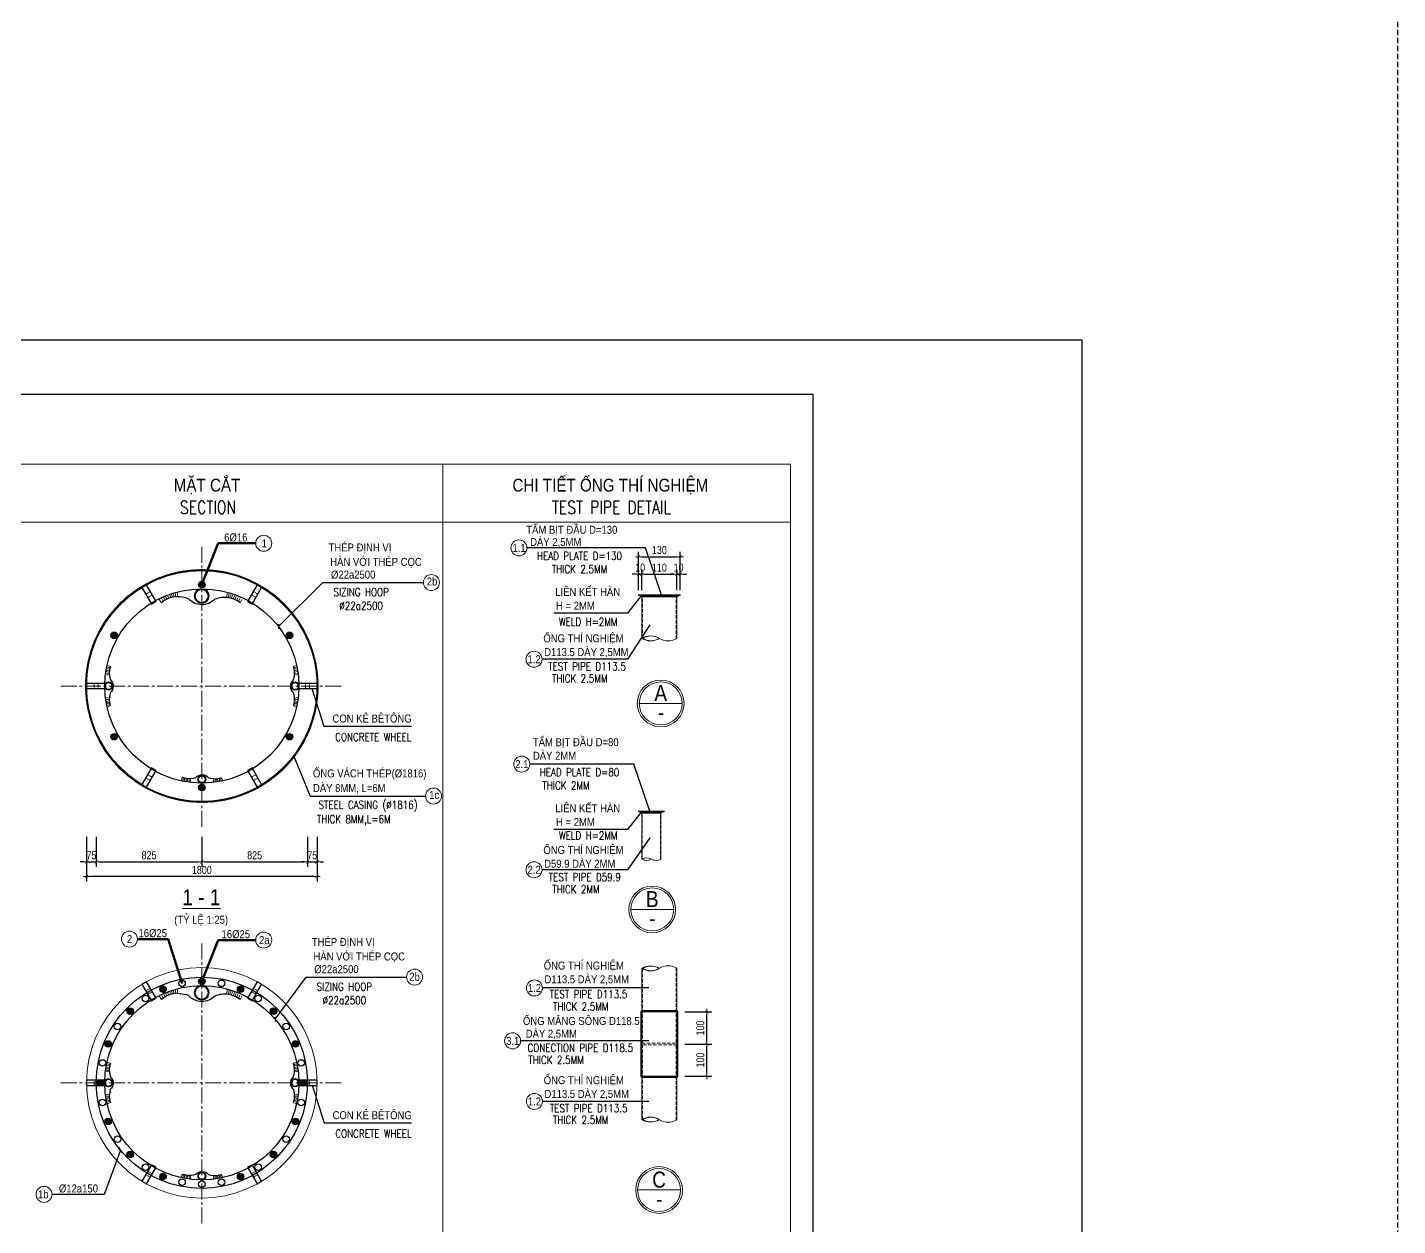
# Model space of a CAD drawing. Header units: millimetres. Extents: x -2123450 to -961021, y -260876 to 649159.
# Drawn here: x -1306265 to -1242047, y 365515 to 421650 of the extents above; entities that cross this region are included whole.
import ezdxf
from ezdxf.enums import TextEntityAlignment as Align

# ---------------------------------------------------------------- set-up
doc = ezdxf.new("R2010")
doc.units = ezdxf.units.MM
doc.header["$LTSCALE"] = 1000
doc.header["$MEASUREMENT"] = 0
doc.header["$PDMODE"] = 66
for name, pattern in [('CENTER2', [1.125, 0.75, -0.125, 0.125, -0.125]), ('HIDDEN', [0.375, 0.25, -0.125]), ('HIDDEN2', [4.7625, 3.175, -1.5875])]:
    doc.linetypes.add(name, pattern=pattern)
doc.layers.get('0').update_dxf_attribs({"linetype": 'CONTINUOUS'})
doc.layers.get('DEFPOINTS').update_dxf_attribs({"linetype": 'CONTINUOUS'})
for name, color, linetype in [('03BORER', 3, 'CONTINUOUS'), ('05STEEL', 4, 'CONTINUOUS'), ('HIDEN', 9, 'HIDDEN'), ('TEXT', 7, 'CONTINUOUS')]:
    doc.layers.add(name, color=color, linetype=linetype)
for name, color, linetype, lineweight in [('NDC_S_AXIS', 5, 'CENTER2', 15), ('NDC_S_BREAK-LINE', 1, 'CONTINUOUS', 15), ('NDC_S_CONTINUOUS', 3, 'CONTINUOUS', 20), ('NDC_S_DIM', 1, 'CONTINUOUS', 9), ('NDC_S_FOUNDATION NAME', 7, 'CONTINUOUS', 20), ('NDC_S_HATCH MATERIAL', 8, 'CONTINUOUS', 13), ('NDC_S_HIDDEN', 9, 'HIDDEN2', 20), ('NDC_S_LEADER', 1, 'CONTINUOUS', 9), ('NDC_S_REBAR', 4, 'CONTINUOUS', 35), ('NDC_S_REBAR NO.', 7, 'CONTINUOUS', 20), ('NDC_S_REBAR NO. BOX', 1, 'CONTINUOUS', 9), ('NDC_S_REBAR SECTION', 6, 'CONTINUOUS', 25), ('NDC_S_STIRRUP', 2, 'CONTINUOUS', 25), ('NDC_S_VN TITLE', 6, 'CONTINUOUS', 9)]:
    doc.layers.add(name, color=color, linetype=linetype, lineweight=lineweight)
doc.styles.add('NDC_ARIAL', font='arial.ttf', dxfattribs={"width": 0.8})
doc.styles.get("Standard").update_dxf_attribs({"font": 'romans.shx', "bigfont": 'vns.shx'})
doc.dimstyles.new('NDC_1-100', dxfattribs={"dimscale": 100, "dimtxt": 2.2, "dimasz": 1, "dimexe": 1.5, "dimexo": 2, "dimgap": 0.8, "dimtad": 1, "dimdec": 0, "dimdsep": 46, "dimtxsty": 'NDC_ARIAL', "dimblk": 'DIMMARK', "dimcen": 49999.938995, "dimdle": 1.5, "dimclrd": 1, "dimclre": 1, "dimclrt": 3, "dimadec": 0, "dimazin": 0, "dimtfac": 1, "dimtdec": 0, "dimtix": 1, "dimtmove": 2, "dimatfit": 3, "dimfxl": 1, "dimarcsym": 0})
doc.dimstyles.new('NDC_1-150(10)', dxfattribs={"dimscale": 150, "dimtxt": 2.5, "dimasz": 1, "dimexe": 1.5, "dimexo": 0, "dimgap": 0.8, "dimtad": 1, "dimdec": 0, "dimlfac": 0.066667, "dimdsep": 46, "dimtxsty": 'NDC_ARIAL', "dimblk": 'DIMMARK', "dimcen": 49999.938995, "dimdle": 1.5, "dimclrd": 1, "dimclre": 1, "dimclrt": 3, "dimadec": 0, "dimazin": 0, "dimtfac": 1, "dimtdec": 0, "dimtix": 1, "dimtmove": 2, "dimatfit": 3, "dimfxl": 1, "dimarcsym": 0})
doc.dimstyles.new('NDC_1-150(25)', dxfattribs={"dimscale": 150, "dimtxt": 2.5, "dimasz": 1, "dimexe": 1.5, "dimexo": 0, "dimgap": 0.8, "dimtad": 1, "dimdec": 0, "dimlfac": 0.166667, "dimdsep": 46, "dimtxsty": 'NDC_ARIAL', "dimblk": 'DIMMARK', "dimcen": 49999.938995, "dimdle": 1.5, "dimclrd": 1, "dimclre": 1, "dimclrt": 3, "dimadec": 0, "dimazin": 0, "dimtfac": 1, "dimtdec": 0, "dimtix": 1, "dimtmove": 2, "dimatfit": 3, "dimfxl": 1, "dimarcsym": 0})

# ---------------------------------------------------------------- blocks, each defined once
blk = doc.blocks.new('DIMMARK')
at = {"layer": 'NDC_S_DIM', "color": 1}
blk.add_line((-1.5, 0), (1, 0), dxfattribs=at)
at = {"layer": 'NDC_S_DIM', "color": 2, "const_width": 0.15}
blk.add_lwpolyline([(-0.5, -0.5), (0.5, 0.5)], dxfattribs=at)
blk = doc.blocks.new('*U213')
at = {"layer": 'NDC_S_HATCH MATERIAL'}
blk.add_line((0, 42), (0, -42), dxfattribs=at)
blk = doc.blocks.new('*U214')
at = {"layer": 'NDC_S_HATCH MATERIAL', "color": 0, "linetype": 'ByBlock', "lineweight": -2, "transparency": 16777216}
for p in [(0, 0), (40, 0), (80, 0), (120, 0), (160, 0), (200, 0), (240, 0), (280, 0), (320, 0), (360, 0), (400, 0), (440, 0), (480, 0), (520, 0), (560, 0), (600, 0), (640, 0), (680, 0), (720, 0), (760, 0), (800, 0), (840, 0), (880, 0), (920, 0), (960, 0), (1000, 0), (1040, 0), (1080, 0), (1120, 0), (1160, 0), (1200, 0), (1240, 0), (1280, 0), (1320, 0), (1360, 0), (1400, 0), (1440, 0), (1480, 0)]:
    blk.add_blockref('*U213', p, dxfattribs=at)
blk = doc.blocks.new('*D1868')
at = {"layer": 'DEFPOINTS', "color": 0, "transparency": 16777216}
for p in [(29197, -5162), (29047, -5909), (29197, -5909)]:
    blk.add_point(p, dxfattribs=at)
at = {"layer": 'NDC_S_DIM', "color": 1, "lineweight": -2, "transparency": 16777216}
for p, q in [((29047, -5909), (29047, -4937)), ((29197, -5909), (29197, -4937)), ((28897, -5162), (28747, -5162)), ((29047, -5162), (29197, -5162)), ((29347, -5162), (29497, -5162))]:
    blk.add_line(p, q, dxfattribs=at)
at = {"layer": 'NDC_S_DIM', "color": 1, "lineweight": -2, "transparency": 16777216, "xscale": 150, "yscale": 150, "zscale": 150}
blk.add_blockref('DIMMARK', (29047, -5162), dxfattribs=at)
at = {"layer": 'NDC_S_DIM', "color": 1, "lineweight": -2, "transparency": 16777216, "xscale": 150, "yscale": 150, "zscale": 150, "rotation": 180}
blk.add_blockref('DIMMARK', (29197, -5162), dxfattribs=at)
at = {"layer": 'NDC_S_DIM', "color": 3, "transparency": 16777216, "insert": (29122, -4850), "char_height": 375, "attachment_point": 5, "style": 'NDC_ARIAL'}
blk.add_mtext('10', dxfattribs=at)
blk = doc.blocks.new('*D1869')
at = {"layer": 'DEFPOINTS', "color": 0, "transparency": 16777216}
for p in [(30847, -5162), (29197, -5909), (30847, -5909)]:
    blk.add_point(p, dxfattribs=at)
at = {"layer": 'NDC_S_DIM', "color": 1, "lineweight": -2, "transparency": 16777216}
for p, q in [((29197, -5909), (29197, -4937)), ((30847, -5909), (30847, -4937)), ((29347, -5162), (30697, -5162))]:
    blk.add_line(p, q, dxfattribs=at)
at = {"layer": 'NDC_S_DIM', "color": 1, "lineweight": -2, "transparency": 16777216, "xscale": 150, "yscale": 150, "zscale": 150, "rotation": 180}
blk.add_blockref('DIMMARK', (29197, -5162), dxfattribs=at)
at = {"layer": 'NDC_S_DIM', "color": 1, "lineweight": -2, "transparency": 16777216, "xscale": 150, "yscale": 150, "zscale": 150}
blk.add_blockref('DIMMARK', (30847, -5162), dxfattribs=at)
at = {"layer": 'NDC_S_DIM', "color": 3, "transparency": 16777216, "insert": (30022, -4850), "char_height": 375, "attachment_point": 5, "style": 'NDC_ARIAL'}
blk.add_mtext('110', dxfattribs=at)
blk = doc.blocks.new('*D1870')
at = {"layer": 'DEFPOINTS', "color": 0, "transparency": 16777216}
for p in [(30997, -5162), (30847, -5909), (30997, -5909)]:
    blk.add_point(p, dxfattribs=at)
at = {"layer": 'NDC_S_DIM', "color": 1, "lineweight": -2, "transparency": 16777216}
for p, q in [((30847, -5909), (30847, -4937)), ((30997, -5909), (30997, -4937)), ((30697, -5162), (30547, -5162)), ((30847, -5162), (30997, -5162)), ((31147, -5162), (31297, -5162))]:
    blk.add_line(p, q, dxfattribs=at)
at = {"layer": 'NDC_S_DIM', "color": 1, "lineweight": -2, "transparency": 16777216, "xscale": 150, "yscale": 150, "zscale": 150}
blk.add_blockref('DIMMARK', (30847, -5162), dxfattribs=at)
at = {"layer": 'NDC_S_DIM', "color": 1, "lineweight": -2, "transparency": 16777216, "xscale": 150, "yscale": 150, "zscale": 150, "rotation": 180}
blk.add_blockref('DIMMARK', (30997, -5162), dxfattribs=at)
at = {"layer": 'NDC_S_DIM', "color": 3, "transparency": 16777216, "insert": (30922, -4850), "char_height": 375, "attachment_point": 5, "style": 'NDC_ARIAL'}
blk.add_mtext('10', dxfattribs=at)
blk = doc.blocks.new('*D1871')
at = {"layer": 'DEFPOINTS', "color": 0, "transparency": 16777216}
for p in [(30997, -4337), (29047, -5909), (30997, -5909)]:
    blk.add_point(p, dxfattribs=at)
at = {"layer": 'NDC_S_DIM', "color": 1, "lineweight": -2, "transparency": 16777216}
for p, q in [((29047, -5909), (29047, -4112)), ((29197, -4337), (30847, -4337)), ((30997, -5909), (30997, -4112))]:
    blk.add_line(p, q, dxfattribs=at)
at = {"layer": 'NDC_S_DIM', "color": 1, "lineweight": -2, "transparency": 16777216, "xscale": 150, "yscale": 150, "zscale": 150, "rotation": 180}
blk.add_blockref('DIMMARK', (29047, -4337), dxfattribs=at)
at = {"layer": 'NDC_S_DIM', "color": 1, "lineweight": -2, "transparency": 16777216, "xscale": 150, "yscale": 150, "zscale": 150}
blk.add_blockref('DIMMARK', (30997, -4337), dxfattribs=at)
at = {"layer": 'NDC_S_DIM', "color": 3, "transparency": 16777216, "insert": (30022, -4026), "char_height": 375, "attachment_point": 5, "style": 'NDC_ARIAL'}
blk.add_mtext('130', dxfattribs=at)
blk = doc.blocks.new('*U216')
at = {"layer": 'NDC_S_HATCH MATERIAL'}
blk.add_line((0, 42), (0, -42), dxfattribs=at)
blk = doc.blocks.new('*U215')
at = {"layer": 'NDC_S_HATCH MATERIAL', "color": 0, "linetype": 'ByBlock', "lineweight": -2, "transparency": 16777216}
for p in [(0, 0), (40, 0), (80, 0), (120, 0), (160, 0), (200, 0), (240, 0), (280, 0), (320, 0), (360, 0), (400, 0), (440, 0), (480, 0), (520, 0), (560, 0), (600, 0), (640, 0), (680, 0), (720, 0), (760, 0), (800, 0)]:
    blk.add_blockref('*U216', p, dxfattribs=at)
blk = doc.blocks.new('*U218')
at = {"layer": 'NDC_S_HATCH MATERIAL'}
blk.add_line((0, 42), (0, -42), dxfattribs=at)
blk = doc.blocks.new('*U217')
at = {"layer": 'NDC_S_HATCH MATERIAL', "color": 0, "linetype": 'ByBlock', "lineweight": -2, "transparency": 16777216}
for p in [(0, 0), (40, 0), (80, 0), (120, 0), (160, 0), (200, 0), (240, 0), (280, 0), (320, 0), (360, 0), (400, 0), (440, 0), (480, 0), (520, 0), (560, 0), (600, 0), (640, 0), (680, 0), (720, 0), (760, 0), (800, 0), (840, 0), (880, 0), (920, 0), (960, 0), (1000, 0), (1040, 0), (1080, 0), (1120, 0), (1160, 0), (1200, 0), (1240, 0), (1280, 0), (1320, 0), (1360, 0), (1400, 0), (1440, 0), (1480, 0)]:
    blk.add_blockref('*U218', p, dxfattribs=at)
blk = doc.blocks.new('*U220')
at = {"layer": 'NDC_S_HATCH MATERIAL'}
blk.add_line((0, 42), (0, -42), dxfattribs=at)
blk = doc.blocks.new('*U219')
at = {"layer": 'NDC_S_HATCH MATERIAL', "color": 0, "linetype": 'ByBlock', "lineweight": -2, "transparency": 16777216}
for p in [(0, 0), (40, 0), (80, 0), (120, 0), (160, 0), (200, 0), (240, 0), (280, 0), (320, 0), (360, 0), (400, 0), (440, 0), (480, 0), (520, 0), (560, 0), (600, 0), (640, 0), (680, 0), (720, 0), (760, 0), (800, 0), (840, 0), (880, 0), (920, 0), (960, 0), (1000, 0), (1040, 0), (1080, 0), (1120, 0), (1160, 0), (1200, 0), (1240, 0), (1280, 0), (1320, 0), (1360, 0), (1400, 0), (1440, 0), (1480, 0)]:
    blk.add_blockref('*U220', p, dxfattribs=at)
blk = doc.blocks.new('*D1872')
at = {"layer": 'DEFPOINTS', "color": 0, "transparency": 16777216}
for p in [(31213, -27169), (32253, -27169), (31213, -28669)]:
    blk.add_point(p, dxfattribs=at)
at = {"layer": 'NDC_S_DIM', "color": 1, "lineweight": -2, "transparency": 16777216}
for p, q in [((31213, -27169), (32478, -27169)), ((32253, -28519), (32253, -27319)), ((31213, -28669), (32478, -28669))]:
    blk.add_line(p, q, dxfattribs=at)
at = {"layer": 'NDC_S_DIM', "color": 1, "lineweight": -2, "transparency": 16777216, "xscale": 150, "yscale": 150, "zscale": 150}
for p, rotation in [((32253, -27169), 90), ((32253, -28669), 270)]:
    blk.add_blockref('DIMMARK', p, dxfattribs=dict(at, rotation=rotation))
at = {"layer": 'NDC_S_DIM', "color": 3, "transparency": 16777216, "insert": (31942, -27919), "char_height": 375, "attachment_point": 5, "rotation": 90, "style": 'NDC_ARIAL'}
blk.add_mtext('100', dxfattribs=at)
blk = doc.blocks.new('*D1873')
at = {"layer": 'DEFPOINTS', "color": 0, "transparency": 16777216}
for p in [(31213, -25669), (32253, -25669), (31213, -27169)]:
    blk.add_point(p, dxfattribs=at)
at = {"layer": 'NDC_S_DIM', "color": 1, "lineweight": -2, "transparency": 16777216}
for p, q in [((31213, -25669), (32478, -25669)), ((32253, -27019), (32253, -25819)), ((31213, -27169), (32478, -27169))]:
    blk.add_line(p, q, dxfattribs=at)
at = {"layer": 'NDC_S_DIM', "color": 1, "lineweight": -2, "transparency": 16777216, "xscale": 150, "yscale": 150, "zscale": 150}
for p, rotation in [((32253, -25669), 90), ((32253, -27169), 270)]:
    blk.add_blockref('DIMMARK', p, dxfattribs=dict(at, rotation=rotation))
at = {"layer": 'NDC_S_DIM', "color": 3, "transparency": 16777216, "insert": (31942, -26419), "char_height": 375, "attachment_point": 5, "rotation": 90, "style": 'NDC_ARIAL'}
blk.add_mtext('100', dxfattribs=at)
blk = doc.blocks.new('*U155')
at = {"layer": 'NDC_S_CONTINUOUS'}
blk.add_circle((0, 0), 5400, dxfattribs=at)
at = {"layer": 'NDC_S_STIRRUP'}
for radius in [4950, 4550]:
    blk.add_circle((0, 0), radius, dxfattribs=at)
blk = doc.blocks.new('*U529')
at = {"layer": 'NDC_S_CONTINUOUS'}
blk.add_circle((0, 0), 5400, dxfattribs=at)
at = {"layer": 'NDC_S_STIRRUP'}
blk.add_circle((0, 0), 4550, dxfattribs=at)
blk.add_circle((0, 0), 4550, dxfattribs=at)
blk = doc.blocks.new('*D1387')
at = {"layer": 'DEFPOINTS', "color": 0, "transparency": 16777216}
for p in [(-1303491, 383735), (-1292691, 383735), (-1303491, 381865)]:
    blk.add_point(p, dxfattribs=at)
at = {"layer": 'NDC_S_DIM', "color": 1, "lineweight": -2, "transparency": 16777216}
for p, q in [((-1303491, 383735), (-1303491, 381640)), ((-1292691, 383735), (-1292691, 381640)), ((-1292841, 381865), (-1303341, 381865))]:
    blk.add_line(p, q, dxfattribs=at)
at = {"layer": 'NDC_S_DIM', "color": 1, "lineweight": -2, "transparency": 16777216, "xscale": 150, "yscale": 150, "zscale": 150, "rotation": 180}
blk.add_blockref('DIMMARK', (-1303491, 381865), dxfattribs=at)
at = {"layer": 'NDC_S_DIM', "color": 1, "lineweight": -2, "transparency": 16777216, "xscale": 150, "yscale": 150, "zscale": 150}
blk.add_blockref('DIMMARK', (-1292691, 381865), dxfattribs=at)
at = {"layer": 'NDC_S_DIM', "color": 3, "transparency": 16777216, "insert": (-1298091, 382176), "char_height": 375, "attachment_point": 5, "style": 'NDC_ARIAL'}
blk.add_mtext('1800', dxfattribs=at)
blk = doc.blocks.new('*D1388')
at = {"layer": 'DEFPOINTS', "color": 0, "transparency": 16777216}
for p in [(-1303491, 383735), (-1303041, 383735), (-1303041, 382551)]:
    blk.add_point(p, dxfattribs=at)
at = {"layer": 'NDC_S_DIM', "color": 1, "lineweight": -2, "transparency": 16777216}
for p, q in [((-1303491, 383735), (-1303491, 382326)), ((-1303041, 383735), (-1303041, 382326)), ((-1303641, 382551), (-1303791, 382551)), ((-1303491, 382551), (-1303041, 382551)), ((-1302891, 382551), (-1302741, 382551))]:
    blk.add_line(p, q, dxfattribs=at)
at = {"layer": 'NDC_S_DIM', "color": 1, "lineweight": -2, "transparency": 16777216, "xscale": 150, "yscale": 150, "zscale": 150}
blk.add_blockref('DIMMARK', (-1303491, 382551), dxfattribs=at)
at = {"layer": 'NDC_S_DIM', "color": 1, "lineweight": -2, "transparency": 16777216, "xscale": 150, "yscale": 150, "zscale": 150, "rotation": 180}
blk.add_blockref('DIMMARK', (-1303041, 382551), dxfattribs=at)
at = {"layer": 'NDC_S_DIM', "color": 3, "transparency": 16777216, "insert": (-1303266, 382862), "char_height": 375, "attachment_point": 5, "style": 'NDC_ARIAL'}
blk.add_mtext('75', dxfattribs=at)
blk = doc.blocks.new('*D1389')
at = {"layer": 'DEFPOINTS', "color": 0, "transparency": 16777216}
for p in [(-1303041, 383735), (-1298091, 383735), (-1298091, 382551)]:
    blk.add_point(p, dxfattribs=at)
at = {"layer": 'NDC_S_DIM', "color": 1, "lineweight": -2, "transparency": 16777216}
for p, q in [((-1303041, 383735), (-1303041, 382326)), ((-1298091, 383735), (-1298091, 382326)), ((-1302891, 382551), (-1298241, 382551))]:
    blk.add_line(p, q, dxfattribs=at)
at = {"layer": 'NDC_S_DIM', "color": 1, "lineweight": -2, "transparency": 16777216, "xscale": 150, "yscale": 150, "zscale": 150, "rotation": 180}
blk.add_blockref('DIMMARK', (-1303041, 382551), dxfattribs=at)
at = {"layer": 'NDC_S_DIM', "color": 1, "lineweight": -2, "transparency": 16777216, "xscale": 150, "yscale": 150, "zscale": 150}
blk.add_blockref('DIMMARK', (-1298091, 382551), dxfattribs=at)
at = {"layer": 'NDC_S_DIM', "color": 3, "transparency": 16777216, "insert": (-1300566, 382863), "char_height": 375, "attachment_point": 5, "style": 'NDC_ARIAL'}
blk.add_mtext('825', dxfattribs=at)
blk = doc.blocks.new('*D1390')
at = {"layer": 'DEFPOINTS', "color": 0, "transparency": 16777216}
for p in [(-1298091, 383735), (-1293141, 383735), (-1293141, 382551)]:
    blk.add_point(p, dxfattribs=at)
at = {"layer": 'NDC_S_DIM', "color": 1, "lineweight": -2, "transparency": 16777216}
for p, q in [((-1298091, 383735), (-1298091, 382326)), ((-1293141, 383735), (-1293141, 382326)), ((-1297941, 382551), (-1293291, 382551))]:
    blk.add_line(p, q, dxfattribs=at)
at = {"layer": 'NDC_S_DIM', "color": 1, "lineweight": -2, "transparency": 16777216, "xscale": 150, "yscale": 150, "zscale": 150, "rotation": 180}
blk.add_blockref('DIMMARK', (-1298091, 382551), dxfattribs=at)
at = {"layer": 'NDC_S_DIM', "color": 1, "lineweight": -2, "transparency": 16777216, "xscale": 150, "yscale": 150, "zscale": 150}
blk.add_blockref('DIMMARK', (-1293141, 382551), dxfattribs=at)
at = {"layer": 'NDC_S_DIM', "color": 3, "transparency": 16777216, "insert": (-1295616, 382863), "char_height": 375, "attachment_point": 5, "style": 'NDC_ARIAL'}
blk.add_mtext('825', dxfattribs=at)
blk = doc.blocks.new('*D1391')
at = {"layer": 'DEFPOINTS', "color": 0, "transparency": 16777216}
for p in [(-1293141, 383735), (-1292691, 383735), (-1292691, 382551)]:
    blk.add_point(p, dxfattribs=at)
at = {"layer": 'NDC_S_DIM', "color": 1, "lineweight": -2, "transparency": 16777216}
for p, q in [((-1293141, 383735), (-1293141, 382326)), ((-1292691, 383735), (-1292691, 382326)), ((-1293291, 382551), (-1293441, 382551)), ((-1293141, 382551), (-1292691, 382551)), ((-1292541, 382551), (-1292391, 382551))]:
    blk.add_line(p, q, dxfattribs=at)
at = {"layer": 'NDC_S_DIM', "color": 1, "lineweight": -2, "transparency": 16777216, "xscale": 150, "yscale": 150, "zscale": 150}
blk.add_blockref('DIMMARK', (-1293141, 382551), dxfattribs=at)
at = {"layer": 'NDC_S_DIM', "color": 1, "lineweight": -2, "transparency": 16777216, "xscale": 150, "yscale": 150, "zscale": 150, "rotation": 180}
blk.add_blockref('DIMMARK', (-1292691, 382551), dxfattribs=at)
at = {"layer": 'NDC_S_DIM', "color": 3, "transparency": 16777216, "insert": (-1292916, 382862), "char_height": 375, "attachment_point": 5, "style": 'NDC_ARIAL'}
blk.add_mtext('75', dxfattribs=at)
blk = doc.blocks.new('MC7')
at = {"layer": '03BORER'}
blk.add_lwpolyline([(-277807, 378710), (-275557, 378710), (-275557, 379310), (-277807, 379310)], close=True, dxfattribs=at)
at = {"layer": 'NDC_S_HATCH MATERIAL', "linetype": 'HIDDEN', "ltscale": 0.5}
for p, q in [((-276907, 378710), (-276907, 379310)), ((-276457, 378710), (-276457, 379310))]:
    blk.add_line(p, q, dxfattribs=at)
blk = doc.blocks.new('*U206')
at = {"layer": 'NDC_S_DIM', "xscale": 0.4, "yscale": 0.4, "zscale": 0.4}
blk.add_blockref('MC7', (110673, -151604), dxfattribs=at)
blk = doc.blocks.new('*U1359')
at = {"color": 0, "linetype": 'ByBlock', "lineweight": -2, "transparency": 16777216}
blk.add_blockref('*U206', (0, 0), dxfattribs=at)
blk = doc.blocks.new('*U1360')
at = {"layer": '03BORER', "color": 0, "linetype": 'ByBlock', "lineweight": -2, "transparency": 16777216}
for p, rotation in [((-1445695, 395081), 299.9999999999999), ((-1440745, 395081), 240), ((-1438270, 390794), 180), ((-1445695, 386507), 59.99999999999999), ((-1440745, 386507), 120)]:
    blk.add_blockref('*U1359', p, dxfattribs=dict(at, rotation=rotation))
blk.add_blockref('*U1359', (-1448170, 390794), dxfattribs=at)
blk = doc.blocks.new('21231')
at = {"layer": 'NDC_S_REBAR SECTION'}
h = blk.add_hatch(color=256, dxfattribs=at)
h.dxf.hatch_style = 1
edge = h.paths.add_edge_path()
edge.add_arc((-522, -406), 153, 0, 360)
blk.add_circle((-522, -406), 153, dxfattribs=at)
blk = doc.blocks.new('*U209')
at = {"color": 1}
blk.add_blockref('21231', (522, 406), dxfattribs=at)
blk = doc.blocks.new('*U229')
at = {"color": 0, "linetype": 'ByBlock', "lineweight": -2, "transparency": 16777216}
blk.add_blockref('*U209', (0, 0), dxfattribs=at)
blk = doc.blocks.new('*U1361')
at = {"layer": 'NDC_S_REBAR', "color": 0, "linetype": 'ByBlock', "lineweight": -2, "transparency": 16777216}
blk.add_blockref('*U229', (0, 0), dxfattribs=at)
blk = doc.blocks.new('*U1362')
at = {"layer": '03BORER', "color": 0, "linetype": 'ByBlock', "lineweight": -2, "transparency": 16777216}
blk.add_blockref('*U1361', (-1443220, 395544), dxfattribs=at)
for p, rotation in [((-1447334, 393169), 59.99999999999999), ((-1439106, 393169), 299.9999999999999), ((-1447334, 388419), 120), ((-1439106, 388419), 240), ((-1443220, 386044), 180)]:
    blk.add_blockref('*U1361', p, dxfattribs=dict(at, rotation=rotation))
blk = doc.blocks.new('*U1363')
at = {"color": 0, "linetype": 'ByBlock', "lineweight": -2, "transparency": 16777216}
blk.add_blockref('*U206', (0, 0), dxfattribs=at)
blk = doc.blocks.new('*U1364')
at = {"layer": '03BORER', "color": 0, "linetype": 'ByBlock', "lineweight": -2, "transparency": 16777216}
for p, rotation in [((-1445695, 376493), 299.9999999999999), ((-1440745, 376493), 239.9999999999999), ((-1438270, 372206), 180), ((-1445695, 367919), 59.99999999999999), ((-1440745, 367919), 120)]:
    blk.add_blockref('*U1363', p, dxfattribs=dict(at, rotation=rotation))
blk.add_blockref('*U1363', (-1448170, 372206), dxfattribs=at)
blk = doc.blocks.new('*U210')
at = {"layer": 'NDC_S_REBAR SECTION'}
blk.add_circle((0, 0), 153, dxfattribs=at)
blk = doc.blocks.new('*U1365')
at = {"color": 0, "linetype": 'ByBlock', "lineweight": -2, "transparency": 16777216, "rotation": 89.9999999999999}
blk.add_blockref('*U210', (0, 0), dxfattribs=at)
blk = doc.blocks.new('*U1366')
at = {"layer": '03BORER', "color": 0, "linetype": 'ByBlock', "lineweight": -2, "transparency": 16777216}
for p, rotation in [((-1444147, 376865), 11.25000000000001), ((-1442293, 376865), 348.75), ((-1445859, 376155), 33.75), ((-1445038, 376594), 22.5), ((-1441402, 376594), 337.4999999999999), ((-1440581, 376155), 326.25), ((-1446579, 375565), 45.00000000000001), ((-1439861, 375565), 315), ((-1447169, 374845), 56.25000000000001), ((-1439270, 374845), 303.75), ((-1447608, 374024), 67.5), ((-1438831, 374024), 292.4999999999999), ((-1447879, 373133), 78.74999999999999), ((-1438561, 373133), 281.25), ((-1447970, 372206), 90), ((-1438470, 372206), 270), ((-1447879, 371279), 101.25), ((-1438561, 371279), 258.75), ((-1447608, 370388), 112.5), ((-1438831, 370388), 247.5), ((-1447169, 369567), 123.75), ((-1439270, 369567), 236.2499999999999), ((-1446579, 368847), 135), ((-1439861, 368847), 225), ((-1445859, 368256), 146.25), ((-1445038, 367817), 157.5), ((-1441402, 367817), 202.4999999999999), ((-1440581, 368256), 213.75), ((-1444147, 367547), 168.75), ((-1443220, 367456), 180), ((-1442293, 367547), 191.25)]:
    blk.add_blockref('*U1365', p, dxfattribs=dict(at, rotation=rotation))
blk.add_blockref('*U1365', (-1443220, 376956), dxfattribs=at)
blk = doc.blocks.new('*U1349')
at = {"color": 0, "linetype": 'ByBlock', "lineweight": -2, "transparency": 16777216, "rotation": 180}
blk.add_blockref('*U209', (0, 0), dxfattribs=at)
blk = doc.blocks.new('*U1350')
at = {"layer": '03BORER', "color": 0, "linetype": 'ByBlock', "lineweight": -2, "transparency": 16777216}
blk.add_blockref('*U1349', (-1443220, 376956), dxfattribs=at)
for p, rotation in [((-1445038, 376594), 22.5), ((-1441402, 376594), 337.4999999999999), ((-1446579, 375565), 45.00000000000001), ((-1439861, 375565), 315), ((-1447608, 374024), 67.5), ((-1438831, 374024), 292.4999999999999), ((-1447970, 372206), 90), ((-1438470, 372206), 270), ((-1447608, 370388), 112.5), ((-1438831, 370388), 247.5), ((-1446579, 368847), 135), ((-1439861, 368847), 225), ((-1445038, 367817), 157.5), ((-1441402, 367817), 202.4999999999999), ((-1443220, 367456), 180)]:
    blk.add_blockref('*U1349', p, dxfattribs=dict(at, rotation=rotation))
blk = doc.blocks.new('ưeqwewe')
at = {"layer": '05STEEL', "color": 4}
blk.add_lwpolyline([(-1487886, 328815, 0.123663), (-1487656, 329371, 0.128024), (-1487741, 330000, -0.427682), (-1487741, 331236, 0.132008), (-1487681, 332031, 0.107548), (-1487939, 332493, 0.020618)], format="xyb", dxfattribs=at)
at = {"layer": 'NDC_S_HATCH MATERIAL'}
for p, q in [((-1487939, 332493), (-1487786, 332607)), ((-1487876, 332415), (-1487730, 332504)), ((-1487819, 332333), (-1487678, 332403)), ((-1487769, 332246), (-1487633, 332308)), ((-1487726, 332154), (-1487593, 332217)), ((-1487693, 332068), (-1487554, 332124)), ((-1487674, 331991), (-1487518, 332029)), ((-1487664, 331916), (-1487489, 331949)), ((-1487657, 331833), (-1487462, 331869)), ((-1487654, 331745), (-1487426, 331751)), ((-1487886, 328815), (-1487729, 328733)), ((-1487831, 328896), (-1487683, 328823)), ((-1487784, 328977), (-1487641, 328910)), ((-1487741, 329068), (-1487599, 329006)), ((-1487710, 329148), (-1487564, 329088)), ((-1487685, 329232), (-1487531, 329173)), ((-1487665, 329316), (-1487499, 329257)), ((-1487656, 329371), (-1487472, 329337)), ((-1487650, 329436), (-1487444, 329424))]:
    blk.add_line(p, q, dxfattribs=at)
at = {"layer": 'NDC_S_REBAR'}
for radius in [330, 315]:
    blk.add_circle((-1487594, 330618), radius, dxfattribs=at)
blk = doc.blocks.new('HAN DAI')
at = {"layer": '05STEEL', "color": 4}
blk.add_lwpolyline([(-307567, 288279, 0.02201), (-307612, 288076, 0.102878), (-307569, 287644, -0.455013), (-307575, 287047, 0.096416), (-307610, 286589, -0.01258), (-307567, 286440, 0.020618)], format="xyb", dxfattribs=at)
at = {"layer": 'NDC_S_HATCH MATERIAL'}
for p, q in [((-307616, 287903), (-307800, 287868)), ((-307618, 287953), (-307788, 287955)), ((-307617, 288015), (-307775, 288042)), ((-307612, 288073), (-307762, 288110)), ((-307597, 288152), (-307747, 288189)), ((-307583, 288217), (-307732, 288254)), ((-307567, 288279), (-307718, 288316)), ((-307616, 286791), (-307797, 286822)), ((-307618, 286730), (-307784, 286735)), ((-307616, 286670), (-307768, 286643)), ((-307612, 286608), (-307759, 286591)), ((-307598, 286552), (-307745, 286521)), ((-307579, 286488), (-307730, 286453)), ((-307567, 286440), (-307710, 286372))]:
    blk.add_line(p, q, dxfattribs=at)
blk = doc.blocks.new('qưeqeqew')
at = {"layer": 'NDC_S_REBAR'}
for radius in [180, 168]:
    blk.add_circle((180, 0), radius, dxfattribs=at)
at = {"layer": 'NDC_S_DIM'}
blk.add_blockref('HAN DAI', (307832, -287360), dxfattribs=at)
blk = doc.blocks.new('CHI TIET COC DAI TRA')
at = {"layer": 'NDC_S_HATCH MATERIAL'}
for points in [[(29197, -6210.7, -0.4142136), (29142, -6155.7), (29197, -6155.7)], [(30847, -6210.7), (30847, -6155.7), (30902, -6155.7, -0.4142136)], [(29197, -16343.3, -0.4142136), (29142, -16288.3), (29197, -16288.3)], [(30097, -16343.3), (30097, -16288.3), (30152, -16288.3, -0.4142136)], [(29197, -25631.1), (29197, -25668.6), (29159.5, -25668.6, -0.4142136)], [(30847, -25631.1), (30847, -25668.6), (30884.5, -25668.6, 0.4142136)], [(29197, -28706.1), (29197, -28668.6), (29159.5, -28668.6, 0.4142136)], [(30847, -28706.1), (30847, -28668.6), (30884.5, -28668.6, -0.4142136)]]:
    blk.add_hatch(color=256, dxfattribs=at).paths.add_polyline_path(points)
at = {"layer": 'NDC_S_BREAK-LINE'}
for points in [[(30847, -8166.3, -0.2889796), (30021.1, -8166.3, 0.2859795), (29197, -8163.4, 0.5725531)], [(29197, -8163.4, 0.2823727), (30017.8, -8164.3, 0.2823727)], [(30021.1, -8166.3, 0.2918231), (29252, -8163.4)], [(29252, -8163.4, 0.2888372), (30017.8, -8164.3, 0.129847)], [(30097, -18505.1, -0.2889796), (29646.5, -18505.1, 0.2859795), (29197, -18503.5, 0.5725531)], [(29197, -18503.5, 0.2823727), (29644.7, -18504, 0.2823727)], [(29646.5, -18505.1, 0.2918231), (29227, -18503.5)], [(29227, -18503.5, 0.2888372), (29644.7, -18504, 0.129847)], [(30847, -23623.1, 0.2889796), (30021.1, -23623.1, -0.2859795), (29197, -23626.1, -0.5725531)], [(29197, -23626.1, -0.2823727), (30017.8, -23625.1, -0.2823727)], [(29252, -23626.1, -0.2888372), (30017.8, -23625.1, -0.129847)], [(30021.1, -23623.1, -0.2918231), (29252, -23626.1)], [(30847, -30714.1, -0.2889796), (30021.1, -30714.1, 0.2859795), (29197, -30711.1, 0.5725531)], [(29197, -30711.1, 0.2823727), (30017.8, -30712.1, 0.2823727)], [(30021.1, -30714.1, 0.2918231), (29252, -30711.1)], [(29252, -30711.1, 0.2888372), (30017.8, -30712.1, 0.129847)]]:
    blk.add_lwpolyline(points, format="xyb", dxfattribs=at)
at = {"layer": 'NDC_S_CONTINUOUS'}
for p, q in [((0, 0), (36168.2, 0)), ((19867.8, 0), (19867.8, -79943)), ((36168.2, 0), (36168.2, -79507.4)), ((36168.2, 0), (36168.2, -79943)), ((0, -2720.8), (36168.2, -2720.8)), ((29197, -8163.4), (29197, -6155.7)), ((30847, -8166.3), (30847, -6155.7)), ((29197, -18503.5), (29197, -16288.3)), ((30097, -18505.1), (30097, -16288.3)), ((29197, -23626.1), (29197, -27131.1)), ((30847, -23623.1), (30847, -27131.1)), ((29197, -30711.1), (29197, -27206.1)), ((30847, -30714.1), (30847, -27206.1))]:
    blk.add_line(p, q, dxfattribs=at)
for points in [[(29047, -6118.2), (30997, -6118.2), (30997, -6155.7), (29047, -6155.7)], [(29047, -16258.3), (30247, -16258.3), (30247, -16288.3), (29047, -16288.3)], [(29197, -25668.6), (29159.5, -25668.6), (29159.5, -28668.6), (29197, -28668.6)], [(29197, -25668.6), (30847, -25668.6), (30847, -28668.6), (29197, -28668.6)], [(30884.5, -25668.6), (30847, -25668.6), (30847, -28668.6), (30884.5, -28668.6)]]:
    blk.add_lwpolyline(points, close=True, dxfattribs=at)
at = {"layer": 'NDC_S_HIDDEN', "ltscale": 0.05}
for p, q in [((29234.5, -8141.6), (29234.5, -6155.7)), ((30809.5, -8188.5), (30809.5, -6155.7)), ((29217.4, -18491.6), (29217.4, -16288.3)), ((30076.5, -18517.2), (30076.5, -16288.3)), ((29234.5, -23647.8), (29234.5, -27131.1)), ((30809.5, -23600.9), (30809.5, -27131.1)), ((29197, -27131.1), (30847, -27131.1)), ((30847, -27206.1), (29197, -27206.1)), ((29234.5, -30689.4), (29234.5, -27206.1)), ((30809.5, -30736.3), (30809.5, -27206.1))]:
    blk.add_line(p, q, dxfattribs=at)
at = {"layer": 'NDC_S_LEADER'}
for p, q in [((29078.3, -11211.9), (31090.8, -11211.9)), ((28680.9, -20864.5), (30693.4, -20864.5)), ((29002.8, -34008.7), (31015.3, -34008.7))]:
    blk.add_line(p, q, dxfattribs=at)
for centre, radius in [((30084.6, -11211.9), 1096.2), ((30084.6, -11211.9), 1006.2), ((29687.1, -20864.5), 1096.2), ((29687.1, -20864.5), 1006.2), ((30009.1, -34008.7), 1096.2), ((30009.1, -34008.7), 1006.2)]:
    blk.add_circle(centre, radius, dxfattribs=at)
at = {"layer": 'NDC_S_REBAR'}
for centre, radius, start, end in [((29197, -6155.7), 55, 180, 270), ((30847, -6155.7), 55, 270, 0), ((29197, -16288.3), 55, 180, 270), ((30097, -16288.3), 55, 270, 0), ((29197, -25668.6), 37.5, 90, 180), ((30847, -25668.6), 37.5, 0, 90), ((29197, -28668.6), 37.5, 180, 270), ((30847, -28668.6), 37.5, 270, 0)]:
    blk.add_arc(centre, radius, start, end, dxfattribs=at)
at = {"layer": 'NDC_S_REBAR NO. BOX'}
for centre in [(23442.4, -3923.5), (24146.8, -9142.4), (23571.3, -14056.1), (24146.8, -19003.9), (24164.1, -24544.1), (23145.1, -27020.5), (24164.1, -29858.1)]:
    blk.add_circle(centre, 375, dxfattribs=at)
at = {"layer": 'NDC_S_HATCH MATERIAL'}
for name, p in [('*U214', (29280.9, -6198)), ('*U215', (29252.4, -16330.5)), ('*U217', (29280.9, -25626.4)), ('*U219', (29280.9, -28710.8))]:
    blk.add_blockref(name, p, dxfattribs=at)
at = {"layer": 'NDC_S_FOUNDATION NAME', "style": 'NDC_ARIAL', "width": 0.85}
for s, p in [('TẤM BỊT ĐẦU D=130', (23784.6, -3077)), ('DÀY 2,5MM', (23964.6, -3648.2)), ('LIÊN KẾT HÀN', (25142.3, -5988.1)), ('H = 2MM', (25179.2, -6633.4)), ('ỐNG THÍ NGHIỆM', (24584.1, -8162.1)), ('D113.5 DÀY 2,5MM', (24621, -8807.4)), ('TẤM BỊT ĐẦU D=80', (24093.4, -13028.3)), ('DÀY 2MM', (24093.4, -13662.5)), ('LIÊN KẾT HÀN', (25142.3, -16126.7)), ('H = 2MM', (25179.2, -16772)), ('ỐNG THÍ NGHIỆM', (24584.1, -18078.3)), ('D59.9 DÀY 2MM', (24621, -18723.6)), ('ỐNG THÍ NGHIỆM', (24601.4, -23494.6)), ('D113.5 DÀY 2,5MM', (24638.3, -24139.9)), ('ỐNG MĂNG SÔNG D118.5', (23628.9, -26089.6)), ('DÀY 2,5MM', (23758.3, -26684.3)), ('ỐNG THÍ NGHIỆM', (24601.4, -28864.3)), ('D113.5 DÀY 2,5MM', (24638.3, -29509.6))]:
    blk.add_text(s, height=375, dxfattribs=at).set_placement(p, align=Align.MIDDLE_LEFT)
at = {"layer": 'NDC_S_REBAR NO.', "style": 'NDC_ARIAL', "width": 0.85}
for s, height, p in [('1.1', 375, (23447.6, -3923.5)), ('1.2', 375, (24152, -9142.4)), ('A', 750, (30084.6, -10725.4)), ('-', 750, (30093.3, -11632)), ('2.1', 375, (23576.5, -14056.1)), ('2.2', 375, (24152, -19003.9)), ('B', 750, (29687.1, -20378)), ('-', 750, (29695.8, -21284.6)), ('1.2', 375, (24169.3, -24544.1)), ('3.1', 375, (23150.3, -27020.5)), ('1.2', 375, (24169.3, -29858.1)), ('C', 750, (30009.1, -33522.3)), ('-', 750, (30017.8, -34428.8))]:
    blk.add_text(s, height=height, dxfattribs=at).set_placement(p, align=Align.MIDDLE_CENTER)
at = {"layer": 'NDC_S_VN TITLE', "style": 'NDC_ARIAL', "width": 0.85}
for s, p in [('MẶT CẮT', (8822.1, -1287.3)), ('CHI TIẾT ỐNG THÍ NGHIỆM', (27725.4, -1287.3))]:
    blk.add_text(s, height=600, dxfattribs=at).set_placement(p, align=Align.CENTER)
at = {"layer": 'TEXT', "color": 3, "linetype": 'Continuous', "ltscale": 0.8, "width": 0.8}
for s, height, p in [('SECTION', 600, (8866.8, -2023.2)), ('TEST PIPE DETAIL', 600, (27770, -2023.2)), ('HEAD PLATE D=130', 375, (26279.4, -4299.1)), ('THICK 2.5MM', 375, (26279.4, -4919.7)), ('WELD H=2MM', 375, (26687.5, -7388)), ('TEST PIPE D113.5', 375, (26631.3, -9477.7)), ('THICK 2.5MM', 375, (26292.2, -10042.2)), ('HEAD PLATE D=80', 375, (26279.4, -14437.5)), ('THICK 2MM', 375, (25645, -15058.1)), ('WELD H=2MM', 375, (26687.5, -17397.9)), ('TEST PIPE D59.9', 375, (26529, -19350.5)), ('THICK 2MM', 375, (26112.4, -19920.1)), ('TEST PIPE D113.5', 375, (26702.3, -24835.9)), ('THICK 2.5MM', 375, (26338.3, -25416)), ('CONECTION PIPE D118.5', 375, (26317.9, -27349.2)), ('THICK 2.5MM', 375, (25181.7, -27915.8)), ('TEST PIPE D113.5', 375, (26707.5, -30178.2)), ('THICK 2.5MM', 375, (26335.3, -30723.1))]:
    blk.add_text(s, height=height, dxfattribs=at).set_placement(p, align=Align.MIDDLE_CENTER)
at = {"layer": 'NDC_S_DIM'}
for base, p1, p2, picture, middle in [((30997, -4337.1), (29047, -5909.4), (30997, -5909.4), '*D1871', (30022, -4025.5)), ((29197, -5161.6), (29047, -5909.4), (29197, -5909.4), '*D1868', (29122, -4850.1)), ((30847, -5161.6), (29197, -5909.4), (30847, -5909.4), '*D1869', (30022, -4850.1)), ((30997, -5161.6), (30847, -5909.4), (30997, -5909.4), '*D1870', (30922, -4850.1))]:
    dim = blk.add_linear_dim(base=base, p1=p1, p2=p2, dimstyle='NDC_1-150(10)', dxfattribs=at)
    dim.commit()
    dim.dimension.update_dxf_attribs({"geometry": picture, "text_midpoint": middle})
for base, p1, p2, picture, middle in [((32253.3, -25668.6), (31212.7, -27168.6), (31212.7, -25668.6), '*D1873', (31941.8, -26418.6)), ((32253.3, -27168.6), (31212.7, -28668.6), (31212.7, -27168.6), '*D1872', (31941.8, -27918.6))]:
    dim = blk.add_linear_dim(base=base, p1=p1, p2=p2, angle=90, dimstyle='NDC_1-150(10)', dxfattribs=at)
    dim.commit()
    dim.dimension.update_dxf_attribs({"geometry": picture, "text_midpoint": middle})
for points in [[(29535.7, -24544.1), (24539.1, -24544.1)], [(29535.7, -27020.5), (23520.1, -27020.5)], [(29535.7, -29858.1), (24539.1, -29858.1)]]:
    blk.add_leader(points, dimstyle='NDC_1-150(10)', override={"dimgap": 0.8, "dimtad": 0}, dxfattribs=at)
at = {"layer": 'NDC_S_LEADER'}
for points in [[(30118.7, -6118.2), (29367.6, -3923.5), (23817.4, -3923.5)], [(29158.1, -6194.6), (28532.7, -6989.8), (25080, -6989.8)], [(29575.4, -7534.5), (28532.7, -9142.4), (24521.8, -9142.4)], [(29568.8, -16258.3), (28817.7, -14056.1), (23946.3, -14056.1)], [(29158.1, -16327.2), (28532.7, -17122.3), (25080, -17122.3)], [(29575.4, -17502.2), (28532.7, -19003.9), (24521.8, -19003.9)]]:
    blk.add_leader(points, dimstyle='NDC_1-150(10)', override={"dimgap": 0.8, "dimtad": 0}, dxfattribs=at)

msp = doc.modelspace()

# ---------------------------------------------------------------- hatches: boundary and pattern name
at = {"layer": 'NDC_S_HATCH MATERIAL'}
h = msp.add_hatch(dxfattribs=at)
h.set_pattern_fill('ANSI31', color=256, scale=180)
h.set_pattern_definition([(45, (153824.202, 39204.464), (-15.90990258, 15.90990258), [])])
edge = h.paths.add_edge_path(flags=17)
edge.add_arc((-1298090.94, 390793.77), 5400, 0, 360)
edge = h.paths.add_edge_path()
edge.add_arc((-1298090.94, 390793.77), 5454, 0, 360)

# ---------------------------------------------------------------- linework, layer by layer
at = {"layer": 'DEFPOINTS'}
for points in [[(-1382997.23, 407010.05), (-1256847.23, 407010.05), (-1256847.23, 317910.05), (-1382997.23, 317910.05)], [(-1269447.23, 320460.05), (-1377030.69, 320460.05), (-1377030.69, 404460.05), (-1269447.23, 404460.05)]]:
    msp.add_lwpolyline(points, close=True, dxfattribs=at)
at = {"layer": 'HIDEN', "color": 1}
msp.add_lwpolyline([(-1725347.08, 649159.11), (-1242046.9, 649159.11), (-1242046.9, -260876.48), (-1725347.08, -260876.48)], close=True, dxfattribs=at)
at = {"layer": 'NDC_S_AXIS'}
for p, q in [((-1298090.94, 384193.77), (-1298090.94, 397393.77)), ((-1304690.94, 390793.77), (-1291490.94, 390793.77)), ((-1298090.94, 365605.87), (-1298090.94, 378805.87)), ((-1304690.94, 372205.87), (-1291490.94, 372205.87))]:
    msp.add_line(p, q, dxfattribs=at)
at = {"layer": 'NDC_S_CONTINUOUS'}
for radius in [5454, 5400]:
    msp.add_circle((-1298090.94, 390793.77), radius, dxfattribs=at)
at = {"layer": 'NDC_S_LEADER', "lineweight": 100}
for points in [[(-1298090.94, 395543.77), (-1297323.99, 397480.44), (-1295565.48, 397480.44)], [(-1299017.62, 376864.6), (-1299669.45, 378939.57), (-1301106.5, 378939.57)], [(-1298090.94, 376955.87), (-1297323.99, 378892.53), (-1295565.48, 378892.53)]]:
    msp.add_lwpolyline(points, dxfattribs=at)
at = {"layer": 'NDC_S_REBAR NO. BOX'}
for centre in [(-1295190.48, 397480.44), (-1287331.3, 395642.37), (-1287229.53, 385641.22), (-1301481.5, 378939.57), (-1295190.48, 378892.53), (-1288117.58, 377156.48), (-1305487.18, 366978.79)]:
    msp.add_circle(centre, 375, dxfattribs=at)

# ---------------------------------------------------------------- block references
at = {"color": 1}
for name, p in [('CHI TIET COC DAI TRA', (-1306668.25, 401191.34)), ('*U529', (-1298090.94, 390793.77)), ('qưeqeqew', (-1302640.94, 390793.77)), ('*U155', (-1298090.94, 372205.87)), ('qưeqeqew', (-1302640.94, 372205.87))]:
    msp.add_blockref(name, p, dxfattribs=at)
for name, p, rotation in [('ưeqwewe', (-944173.54, 1877236.03), 89.10079871385915), ('qưeqeqew', (-1298090.94, 386243.77), 89.48022287332812), ('ưeqwewe', (-944173.54, 1858648.13), 89.10079871385915), ('qưeqeqew', (-1298090.94, 367655.87), 89.48022287332812)]:
    msp.add_blockref(name, p, dxfattribs=dict(at, rotation=rotation))
at = {"color": 1, "xscale": -1}
for p in [(-1293540.94, 390793.77), (-1293540.94, 372205.87)]:
    msp.add_blockref('qưeqeqew', p, dxfattribs=at)
at = {"layer": '03BORER'}
for name in ['*U1362', '*U1360', '*U1350', '*U1366', '*U1364']:
    msp.add_blockref(name, (145128.95, 0), dxfattribs=at)

# ---------------------------------------------------------------- texts
at = {"layer": 'NDC_S_FOUNDATION NAME', "style": 'NDC_ARIAL', "width": 0.85}
for s, p in [('6%%C16', (-1296497.15, 397756.75)), ('THÉP ĐỊNH VỊ', (-1290676.64, 397293.73)), ('HÀN VỚI THÉP CỌC', (-1289926.64, 396618.2)), ('%%C22a2500', (-1290995.34, 396013.66)), ('CON KÊ BÊTÔNG', (-1290111.92, 389318.9)), ('16%%C25', (-1300390.7, 379215.88)), ('16%%C25', (-1296497.15, 379168.84)), ('THÉP ĐỊNH VỊ', (-1291462.91, 378807.84)), ('HÀN VỚI THÉP CỌC', (-1290712.91, 378132.31)), ('%%C22a2500', (-1291781.62, 377527.78)), ('CON KÊ BÊTÔNG', (-1290106.73, 370735.78)), ('%%C12a150', (-1303874.02, 367255.1))]:
    msp.add_text(s, height=375, dxfattribs=at).set_placement(p, align=Align.MIDDLE)
for s, p in [('ỐNG VÁCH THÉP(%%C1816)', (-1292881.46, 386512.88)), ('DÀY 8MM, L=6M', (-1292881.46, 385824.23))]:
    msp.add_text(s, height=375, dxfattribs=at).set_placement(p)
at = {"layer": 'NDC_S_REBAR NO.', "style": 'NDC_ARIAL', "width": 0.85}
for s, p in [('1', (-1295162.43, 397480.44)), ('2b', (-1287299.8, 395692.44)), ('1c', (-1287198.02, 385691.3)), ('2', (-1301476.28, 378939.57)), ('2a', (-1295162.43, 378892.53)), ('2b', (-1288120.55, 377169.88)), ('1b', (-1305522.62, 366978.79))]:
    msp.add_text(s, height=375, dxfattribs=at).set_placement(p, align=Align.MIDDLE_CENTER)
at = {"layer": 'NDC_S_VN TITLE', "style": 'NDC_ARIAL', "width": 0.85}
for s, height, p in [('%%U1 - 1', 750, (-1298111.19, 380901.47)), ('(TỶ LỆ 1:25)', 375, (-1298120.91, 379844.8))]:
    msp.add_text(s, height=height, dxfattribs=at).set_placement(p, align=Align.MIDDLE)
at = {"layer": 'TEXT', "color": 3, "linetype": 'Continuous', "ltscale": 0.8, "width": 0.8}
for s, p in [('SIZING HOOP', (-1290623.53, 395194.19)), ('%%C22a2500', (-1290623.53, 394555.2)), ('CONCRETE WHEEL', (-1290051.22, 388405.48)), ('STEEL CASING (%%C1816)', (-1290298.58, 385228.52)), ('THICK 8MM,L=6M', (-1290969.31, 384558.26)), ('SIZING HOOP', (-1291409.81, 376708.3)), ('%%C22a2500', (-1291409.81, 376069.31)), ('CONCRETE WHEEL', (-1290046.04, 369822.36))]:
    msp.add_text(s, height=375, dxfattribs=at).set_placement(p, align=Align.MIDDLE_CENTER)

# ---------------------------------------------------------------- dimensions: what is measured, and where the dimension line sits
at = {"layer": 'NDC_S_DIM'}
for base, p1, p2, picture, middle in [((-1303040.94, 382551.5), (-1303490.94, 383734.77), (-1303040.94, 383734.77), '*D1388', (-1303265.94, 382862.19)), ((-1303490.94, 381864.57), (-1292690.94, 383734.77), (-1303490.94, 383734.77), '*D1387', (-1298090.94, 382176.04)), ((-1298090.94, 382551.5), (-1303040.94, 383734.77), (-1298090.94, 383734.77), '*D1389', (-1300565.94, 382862.96)), ((-1293140.94, 382551.5), (-1298090.94, 383734.77), (-1293140.94, 383734.77), '*D1390', (-1295615.94, 382862.96)), ((-1292690.94, 382551.5), (-1293140.94, 383734.77), (-1292690.94, 383734.77), '*D1391', (-1292915.94, 382862.19))]:
    dim = msp.add_linear_dim(base=base, p1=p1, p2=p2, dimstyle='NDC_1-150(25)', dxfattribs=at)
    dim.commit()
    dim.dimension.update_dxf_attribs({"geometry": picture, "text_midpoint": middle})

# ---------------------------------------------------------------- leaders
at = {"layer": 'NDC_S_LEADER'}
for points, override in [([(-1294497.7, 393585.03), (-1292416.91, 395642.37), (-1287706.3, 395642.37)], {"dimscale": 1, "dimasz": 150, "dimldrblk": 'Oblique', "dimfxl": 150}), ([(-1292928.17, 390673.77), (-1292368.65, 388918.4), (-1288263.72, 388918.4)], {"dimscale": 1, "dimasz": 200, "dimfxl": 150}), ([(-1293768.38, 387467.88), (-1293005.14, 385641.22), (-1287604.53, 385641.22)], {"dimscale": 1, "dimasz": 200, "dimfxl": 150}), ([(-1294648.61, 375181.25), (-1293203.19, 377156.48), (-1288492.58, 377156.48)], {"dimscale": 1, "dimasz": 150, "dimldrblk": 'Oblique', "dimfxl": 150}), ([(-1292922.99, 372090.65), (-1292363.47, 370335.27), (-1288258.54, 370335.27)], {"dimscale": 1, "dimasz": 200, "dimfxl": 150}), ([(-1301904.5, 369050.04), (-1302668.63, 366978.79), (-1305112.18, 366978.79)], {"dimscale": 1, "dimasz": 200, "dimldrblk": 'Oblique', "dimfxl": 150})]:
    msp.add_leader(points, dimstyle='NDC_1-100', override=override, dxfattribs=at)

doc.saveas('drawing.dxf')
